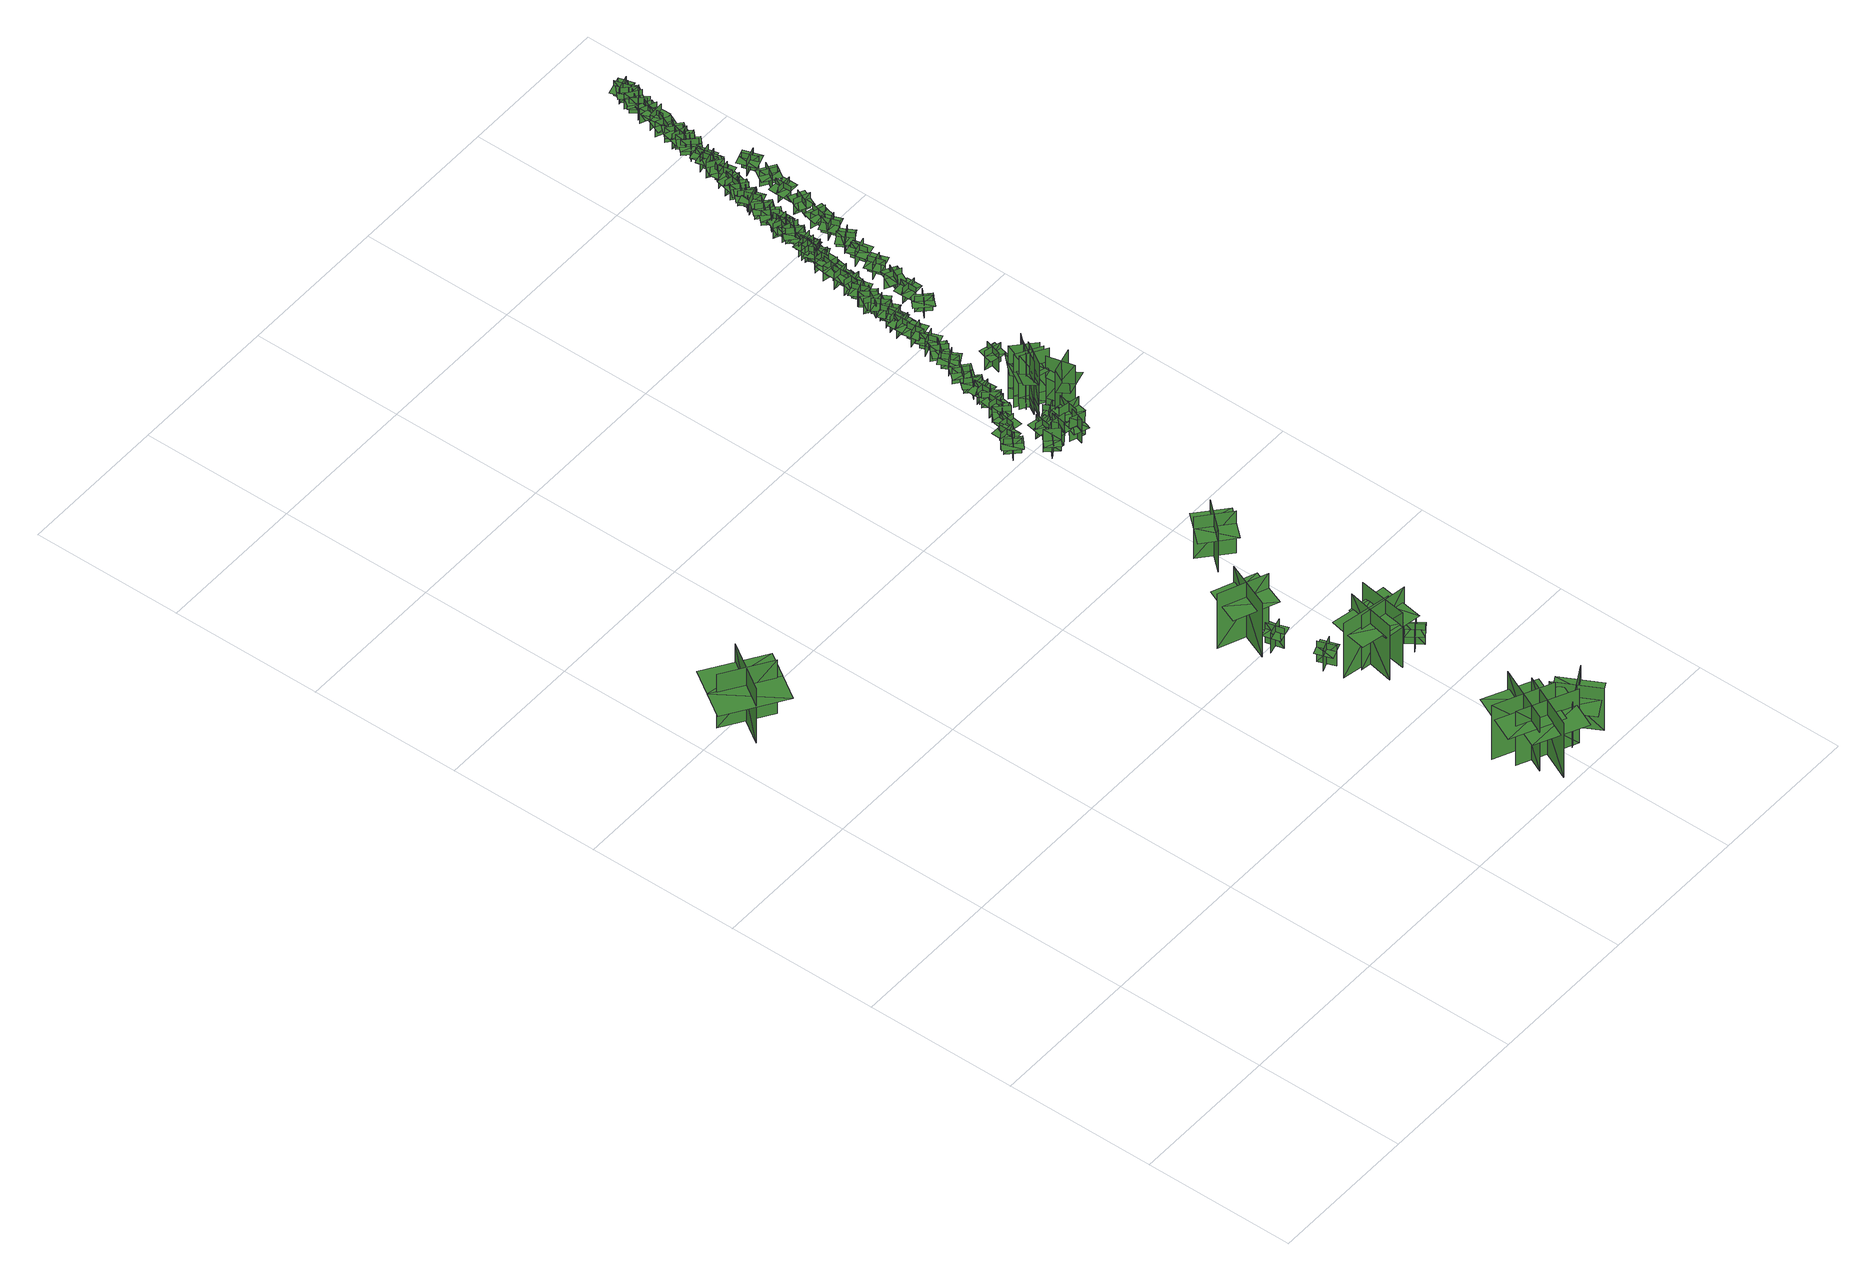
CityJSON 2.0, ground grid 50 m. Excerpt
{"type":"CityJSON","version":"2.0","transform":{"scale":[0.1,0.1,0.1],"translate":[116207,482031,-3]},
"CityObjects":{
"tree1":{"type":"SolitaryVegetationObject","geometry":[{"type":"MultiSurface","lod":"1","boundaries":[[[0,1,2]],[[0,2,3]],[[4,5,6]],[[4,6,7]],[[8,9,10]],[[8,10,11]],[[8,11,12]],[[8,12,13]]]}]},
"tree2":{"type":"SolitaryVegetationObject","geometry":[{"type":"MultiSurface","lod":"1","boundaries":[[[14,15,16]],[[14,16,17]],[[18,19,20]],[[18,20,21]],[[22,23,24]],[[22,24,25]],[[22,25,26]],[[22,26,27]]]}]},
"tree3":{"type":"SolitaryVegetationObject","geometry":[{"type":"MultiSurface","lod":"1","boundaries":[[[28,29,30]],[[28,30,31]],[[32,33,34]],[[32,34,35]],[[36,37,38]],[[36,38,39]],[[36,39,40]],[[36,40,41]]]}]},
"tree4":{"type":"SolitaryVegetationObject","geometry":[{"type":"MultiSurface","lod":"1","boundaries":[[[42,43,44]],[[42,44,45]],[[46,47,48]],[[46,48,49]],[[50,51,52]],[[50,52,53]],[[50,53,54]],[[50,54,55]]]}]},
"tree5":{"type":"SolitaryVegetationObject","geometry":[{"type":"MultiSurface","lod":"1","boundaries":[[[56,57,58]],[[56,58,59]],[[60,61,62]],[[60,62,63]],[[64,65,66]],[[64,66,67]],[[64,67,68]],[[64,68,69]]]}]},
"tree6":{"type":"SolitaryVegetationObject","geometry":[{"type":"MultiSurface","lod":"1","boundaries":[[[70,71,72]],[[70,72,73]],[[74,75,76]],[[74,76,77]],[[78,79,80]],[[78,80,81]],[[78,82,83]],[[78,83,79]]]}]},
"tree7":{"type":"SolitaryVegetationObject","geometry":[{"type":"MultiSurface","lod":"1","boundaries":[[[84,85,86]],[[84,86,87]],[[88,89,90]],[[88,90,91]],[[92,93,94]],[[92,94,95]],[[92,96,97]],[[92,97,93]]]}]},
"tree8":{"type":"SolitaryVegetationObject","geometry":[{"type":"MultiSurface","lod":"1","boundaries":[[[98,99,100]],[[98,100,101]],[[102,103,104]],[[102,104,105]],[[106,107,108]],[[106,108,109]],[[106,109,110]],[[106,110,111]]]}]},
"tree9":{"type":"SolitaryVegetationObject","geometry":[{"type":"MultiSurface","lod":"1","boundaries":[[[112,113,114]],[[112,114,115]],[[116,117,118]],[[116,118,119]],[[120,121,122]],[[120,122,123]],[[120,124,125]],[[120,125,121]]]}]},
"tree10":{"type":"SolitaryVegetationObject","geometry":[{"type":"MultiSurface","lod":"1","boundaries":[[[126,127,128]],[[126,128,129]],[[130,131,132]],[[130,132,133]],[[134,135,136]],[[134,136,137]],[[134,137,138]],[[134,138,139]]]}]},
"tree11":{"type":"SolitaryVegetationObject","geometry":[{"type":"MultiSurface","lod":"1","boundaries":[[[140,141,142]],[[140,142,143]],[[144,145,146]],[[144,146,147]],[[148,149,150]],[[148,150,151]],[[148,151,152]],[[148,152,153]]]}]},
"tree12":{"type":"SolitaryVegetationObject","geometry":[{"type":"MultiSurface","lod":"1","boundaries":[[[154,155,156]],[[154,156,157]],[[158,159,160]],[[158,160,161]],[[162,163,164]],[[162,164,165]],[[162,165,166]],[[162,166,167]]]}]},
"tree13":{"type":"SolitaryVegetationObject","geometry":[{"type":"MultiSurface","lod":"1","boundaries":[[[168,169,170]],[[168,170,171]],[[172,173,174]],[[172,174,175]],[[176,177,178]],[[176,178,179]],[[176,179,180]],[[176,180,181]]]}]},
"tree14":{"type":"SolitaryVegetationObject","geometry":[{"type":"MultiSurface","lod":"1","boundaries":[[[182,183,184]],[[182,184,185]],[[186,187,188]],[[186,188,189]],[[190,191,187]],[[190,187,186]],[[192,193,183]],[[192,183,182]],[[182,183,194]],[[182,194,195]],[[182,196,197]],[[182,197,183]]]}]},
"tree15":{"type":"SolitaryVegetationObject","geometry":[{"type":"MultiSurface","lod":"1","boundaries":[[[198,199,200]],[[198,200,201]],[[202,203,204]],[[202,204,205]],[[206,207,208]],[[206,208,209]],[[206,209,210]],[[206,210,211]]]}]},
"tree16":{"type":"SolitaryVegetationObject","geometry":[{"type":"MultiSurface","lod":"1","boundaries":[[[212,213,214]],[[212,214,215]],[[216,217,218]],[[216,218,219]],[[220,221,217]],[[220,217,216]],[[222,223,213]],[[222,213,212]],[[212,213,224]],[[212,224,225]],[[212,226,227]],[[212,227,213]]]}]},
"tree17":{"type":"SolitaryVegetationObject","geometry":[{"type":"MultiSurface","lod":"1","boundaries":[[[228,229,230]],[[228,230,231]],[[232,233,234]],[[232,234,235]],[[236,237,238]],[[236,238,239]],[[236,239,240]],[[236,240,241]]]}]},
"tree18":{"type":"SolitaryVegetationObject","geometry":[{"type":"MultiSurface","lod":"1","boundaries":[[[242,243,244]],[[242,244,245]],[[246,247,248]],[[246,248,249]],[[250,251,252]],[[250,252,253]],[[250,253,254]],[[250,254,255]]]}]},
"tree19":{"type":"SolitaryVegetationObject","geometry":[{"type":"MultiSurface","lod":"1","boundaries":[[[256,257,258]],[[256,258,259]],[[260,261,262]],[[260,262,263]],[[264,265,266]],[[264,266,267]],[[264,267,268]],[[264,268,269]]]}]},
"tree20":{"type":"SolitaryVegetationObject","geometry":[{"type":"MultiSurface","lod":"1","boundaries":[[[270,271,272]],[[270,272,273]],[[274,275,276]],[[274,276,277]],[[278,279,275]],[[278,275,274]],[[280,281,271]],[[280,271,270]],[[270,271,282]],[[270,282,283]],[[270,284,285]],[[270,285,271]]]}]},
"tree21":{"type":"SolitaryVegetationObject","geometry":[{"type":"MultiSurface","lod":"1","boundaries":[[[286,287,288]],[[286,288,289]],[[290,291,292]],[[290,292,293]],[[294,295,296]],[[294,296,297]],[[294,297,298]],[[294,298,299]]]}]},
"tree22":{"type":"SolitaryVegetationObject","geometry":[{"type":"MultiSurface","lod":"1","boundaries":[[[300,301,302]],[[300,302,303]],[[304,305,306]],[[304,306,307]],[[308,309,310]],[[308,310,311]],[[308,309,312]],[[308,312,313]]]}]},
"tree23":{"type":"SolitaryVegetationObject","geometry":[{"type":"MultiSurface","lod":"1","boundaries":[[[314,315,316]],[[314,316,317]],[[318,319,320]],[[318,320,321]],[[322,323,324]],[[322,324,325]],[[322,323,326]],[[322,326,327]]]}]},
"tree24":{"type":"SolitaryVegetationObject","geometry":[{"type":"MultiSurface","lod":"1","boundaries":[[[328,329,330]],[[328,330,331]],[[332,333,334]],[[332,334,335]],[[336,337,338]],[[336,338,339]],[[336,339,340]],[[336,340,341]]]}]},
"tree25":{"type":"SolitaryVegetationObject","geometry":[{"type":"MultiSurface","lod":"1","boundaries":[[[342,343,344]],[[342,344,345]],[[346,347,348]],[[346,348,349]],[[350,351,352]],[[350,352,353]],[[350,353,354]],[[350,354,355]]]}]},
"tree26":{"type":"SolitaryVegetationObject","geometry":[{"type":"MultiSurface","lod":"1","boundaries":[[[356,357,358]],[[356,358,359]],[[360,361,362]],[[360,362,363]],[[364,365,361]],[[364,361,360]],[[366,367,357]],[[366,357,356]],[[368,369,370]],[[368,370,371]],[[372,373,374]],[[372,374,375]]]}]},
"tree27":{"type":"SolitaryVegetationObject","geometry":[{"type":"MultiSurface","lod":"1","boundaries":[[[376,377,378]],[[376,378,379]],[[380,381,382]],[[380,382,383]],[[384,385,381]],[[384,381,380]],[[386,387,377]],[[386,377,376]],[[388,389,390]],[[388,390,391]],[[392,393,394]],[[392,394,395]]]}]},
"tree28":{"type":"SolitaryVegetationObject","geometry":[{"type":"MultiSurface","lod":"1","boundaries":[[[396,397,398]],[[396,398,399]],[[400,401,402]],[[400,402,403]],[[404,405,401]],[[404,401,400]],[[406,407,397]],[[406,397,396]],[[408,409,410]],[[408,410,411]],[[412,413,414]],[[412,414,415]]]}]},
"tree29":{"type":"SolitaryVegetationObject","geometry":[{"type":"MultiSurface","lod":"1","boundaries":[[[416,417,418]],[[416,418,419]],[[420,421,422]],[[420,422,423]],[[424,425,421]],[[424,421,420]],[[426,427,417]],[[426,417,416]],[[428,429,430]],[[428,430,431]],[[432,433,434]],[[432,434,435]]]}]},
"tree30":{"type":"SolitaryVegetationObject","geometry":[{"type":"MultiSurface","lod":"1","boundaries":[[[436,437,438]],[[436,438,439]],[[440,441,442]],[[440,442,443]],[[444,445,446]],[[444,446,447]],[[444,447,448]],[[444,448,449]]]}]},
"tree31":{"type":"SolitaryVegetationObject","geometry":[{"type":"MultiSurface","lod":"1","boundaries":[[[450,451,452]],[[450,452,453]],[[454,455,456]],[[454,456,457]],[[458,459,460]],[[458,460,461]],[[458,461,462]],[[458,462,463]]]}]},
"tree32":{"type":"SolitaryVegetationObject","geometry":[{"type":"MultiSurface","lod":"1","boundaries":[[[464,465,466]],[[464,466,467]],[[468,469,470]],[[468,470,471]],[[472,473,474]],[[472,474,475]],[[472,475,476]],[[472,476,477]]]}]},
"tree33":{"type":"SolitaryVegetationObject","geometry":[{"type":"MultiSurface","lod":"1","boundaries":[[[478,479,480]],[[478,480,481]],[[482,483,484]],[[482,484,485]],[[486,487,488]],[[486,488,489]],[[486,489,490]],[[486,490,491]]]}]},
"tree34":{"type":"SolitaryVegetationObject","geometry":[{"type":"MultiSurface","lod":"1","boundaries":[[[492,493,494]],[[492,494,495]],[[496,497,498]],[[496,498,499]],[[500,501,502]],[[500,502,503]],[[500,503,504]],[[500,504,505]]]}]},
"tree35":{"type":"SolitaryVegetationObject","geometry":[{"type":"MultiSurface","lod":"1","boundaries":[[[506,507,508]],[[506,508,509]],[[510,511,512]],[[510,512,513]],[[514,515,516]],[[514,516,517]],[[514,517,518]],[[514,518,519]]]}]},
"tree36":{"type":"SolitaryVegetationObject","geometry":[{"type":"MultiSurface","lod":"1","boundaries":[[[520,521,522]],[[520,522,523]],[[524,525,526]],[[524,526,527]],[[528,529,530]],[[528,530,531]],[[528,531,532]],[[528,532,533]]]}]},
"tree37":{"type":"SolitaryVegetationObject","geometry":[{"type":"MultiSurface","lod":"1","boundaries":[[[534,535,536]],[[534,536,537]],[[538,539,540]],[[538,540,541]],[[542,543,544]],[[542,544,545]],[[542,545,546]],[[542,546,547]]]}]},
"tree38":{"type":"SolitaryVegetationObject","geometry":[{"type":"MultiSurface","lod":"1","boundaries":[[[548,549,550]],[[548,550,551]],[[552,553,554]],[[552,554,555]],[[556,557,558]],[[556,558,559]],[[556,559,560]],[[556,560,561]]]}]},
"tree39":{"type":"SolitaryVegetationObject","geometry":[{"type":"MultiSurface","lod":"1","boundaries":[[[562,563,564]],[[562,564,565]],[[566,567,568]],[[566,568,569]],[[570,571,572]],[[570,572,573]],[[570,573,574]],[[570,574,575]]]}]},
"tree40":{"type":"SolitaryVegetationObject","geometry":[{"type":"MultiSurface","lod":"1","boundaries":[[[576,577,578]],[[576,578,579]],[[580,581,582]],[[580,582,583]],[[584,585,586]],[[584,586,587]],[[584,587,588]],[[584,588,589]]]}]},
"tree41":{"type":"SolitaryVegetationObject","geometry":[{"type":"MultiSurface","lod":"1","boundaries":[[[590,591,592]],[[590,592,593]],[[594,595,596]],[[594,596,597]],[[598,599,600]],[[598,600,601]],[[598,601,602]],[[598,602,603]]]}]},
"tree42":{"type":"SolitaryVegetationObject","geometry":[{"type":"MultiSurface","lod":"1","boundaries":[[[604,605,606]],[[604,606,607]],[[608,609,610]],[[608,610,611]],[[612,613,614]],[[612,614,615]],[[612,615,616]],[[612,616,617]]]}]},
"tree43":{"type":"SolitaryVegetationObject","geometry":[{"type":"MultiSurface","lod":"1","boundaries":[[[618,619,620]],[[618,620,621]],[[622,623,624]],[[622,624,625]],[[626,627,628]],[[626,628,629]],[[626,629,630]],[[626,630,631]]]}]},
"tree44":{"type":"SolitaryVegetationObject","geometry":[{"type":"MultiSurface","lod":"1","boundaries":[[[632,633,634]],[[632,634,635]],[[636,637,638]],[[636,638,639]],[[640,641,642]],[[640,642,643]],[[640,643,644]],[[640,644,645]]]}]},
"tree45":{"type":"SolitaryVegetationObject","geometry":[{"type":"MultiSurface","lod":"1","boundaries":[[[646,647,648]],[[646,648,649]],[[650,651,652]],[[650,652,653]],[[654,655,656]],[[654,656,657]],[[654,657,658]],[[654,658,659]]]}]},
"tree46":{"type":"SolitaryVegetationObject","geometry":[{"type":"MultiSurface","lod":"1","boundaries":[[[660,661,662]],[[660,662,663]],[[664,665,666]],[[664,666,667]],[[668,669,670]],[[668,670,671]],[[668,671,672]],[[668,672,673]]]}]},
"tree47":{"type":"SolitaryVegetationObject","geometry":[{"type":"MultiSurface","lod":"1","boundaries":[[[674,675,676]],[[674,676,677]],[[678,679,680]],[[678,680,681]],[[682,683,684]],[[682,684,685]],[[682,685,686]],[[682,686,687]]]}]},
"tree48":{"type":"SolitaryVegetationObject","geometry":[{"type":"MultiSurface","lod":"1","boundaries":[[[688,689,690]],[[688,690,691]],[[692,693,694]],[[692,694,695]],[[696,697,698]],[[696,698,699]],[[696,699,700]],[[696,700,701]]]}]},
"tree49":{"type":"SolitaryVegetationObject","geometry":[{"type":"MultiSurface","lod":"1","boundaries":[[[702,703,704]],[[702,704,705]],[[706,707,708]],[[706,708,709]],[[710,711,712]],[[710,712,713]],[[710,713,714]],[[710,714,715]]]}]},
"tree50":{"type":"SolitaryVegetationObject","geometry":[{"type":"MultiSurface","lod":"1","boundaries":[[[716,717,718]],[[716,718,719]],[[720,721,722]],[[720,722,723]],[[724,725,726]],[[724,726,727]],[[724,727,728]],[[724,728,729]]]}]},
"tree51":{"type":"SolitaryVegetationObject","geometry":[{"type":"MultiSurface","lod":"1","boundaries":[[[730,731,732]],[[730,732,733]],[[734,735,736]],[[734,736,737]],[[738,739,740]],[[738,740,741]],[[738,741,742]],[[738,742,743]]]}]},
"tree52":{"type":"SolitaryVegetationObject","geometry":[{"type":"MultiSurface","lod":"1","boundaries":[[[744,745,746]],[[744,746,747]],[[748,749,750]],[[748,750,751]],[[752,753,754]],[[752,754,755]],[[752,755,756]],[[752,756,757]]]}]},
"tree53":{"type":"SolitaryVegetationObject","geometry":[{"type":"MultiSurface","lod":"1","boundaries":[[[758,759,760]],[[758,760,761]],[[762,763,764]],[[762,764,765]],[[766,767,768]],[[766,768,769]],[[766,769,770]],[[766,770,771]]]}]},
"tree54":{"type":"SolitaryVegetationObject","geometry":[{"type":"MultiSurface","lod":"1","boundaries":[[[772,773,774]],[[772,774,775]],[[776,777,778]],[[776,778,779]],[[780,781,782]],[[780,782,783]],[[780,783,784]],[[780,784,785]]]}]},
"tree55":{"type":"SolitaryVegetationObject","geometry":[{"type":"MultiSurface","lod":"1","boundaries":[[[786,787,788]],[[786,788,789]],[[790,791,792]],[[790,792,793]],[[794,795,796]],[[794,796,797]],[[794,797,798]],[[794,798,799]]]}]},
"tree56":{"type":"SolitaryVegetationObject","geometry":[{"type":"MultiSurface","lod":"1","boundaries":[[[800,801,802]],[[800,802,803]],[[804,805,806]],[[804,806,807]],[[808,809,810]],[[808,810,811]],[[808,811,812]],[[808,812,813]]]}]},
"tree57":{"type":"SolitaryVegetationObject","geometry":[{"type":"MultiSurface","lod":"1","boundaries":[[[814,815,816]],[[814,816,817]],[[818,819,820]],[[818,820,821]],[[822,823,824]],[[822,824,825]],[[822,825,826]],[[822,826,827]]]}]},
"tree58":{"type":"SolitaryVegetationObject","geometry":[{"type":"MultiSurface","lod":"1","boundaries":[[[828,829,830]],[[828,830,831]],[[832,833,834]],[[832,834,835]],[[836,837,838]],[[836,838,839]],[[836,839,840]],[[836,840,841]]]}]},
"tree59":{"type":"SolitaryVegetationObject","geometry":[{"type":"MultiSurface","lod":"1","boundaries":[[[842,843,844]],[[842,844,845]],[[846,847,848]],[[846,848,849]],[[850,851,852]],[[850,852,853]],[[850,853,854]],[[850,854,855]]]}]},
"tree60":{"type":"SolitaryVegetationObject","geometry":[{"type":"MultiSurface","lod":"1","boundaries":[[[856,857,858]],[[856,858,859]],[[860,861,862]],[[860,862,863]],[[864,865,866]],[[864,866,867]],[[864,867,868]],[[864,868,869]]]}]},
"tree61":{"type":"SolitaryVegetationObject","geometry":[{"type":"MultiSurface","lod":"1","boundaries":[[[870,871,872]],[[870,872,873]],[[874,875,876]],[[874,876,877]],[[878,879,880]],[[878,880,881]],[[878,881,882]],[[878,882,883]]]}]},
"tree62":{"type":"SolitaryVegetationObject","geometry":[{"type":"MultiSurface","lod":"1","boundaries":[[[884,885,886]],[[884,886,887]],[[888,889,890]],[[888,890,891]],[[892,893,894]],[[892,894,895]],[[892,895,896]],[[892,896,897]]]}]},
"tree63":{"type":"SolitaryVegetationObject","geometry":[{"type":"MultiSurface","lod":"1","boundaries":[[[898,899,900]],[[898,900,901]],[[902,903,904]],[[902,904,905]],[[906,907,908]],[[906,908,909]],[[906,909,910]],[[906,910,911]]]}]},
"tree64":{"type":"SolitaryVegetationObject","geometry":[{"type":"MultiSurface","lod":"1","boundaries":[[[912,913,914]],[[912,914,915]],[[916,917,918]],[[916,918,919]],[[920,921,922]],[[920,922,923]],[[920,923,924]],[[920,924,925]]]}]},
"tree65":{"type":"SolitaryVegetationObject","geometry":[{"type":"MultiSurface","lod":"1","boundaries":[[[926,927,928]],[[926,928,929]],[[930,931,932]],[[930,932,933]],[[934,935,936]],[[934,936,937]],[[934,937,938]],[[934,938,939]]]}]},
"tree66":{"type":"SolitaryVegetationObject","geometry":[{"type":"MultiSurface","lod":"1","boundaries":[[[940,941,942]],[[940,942,943]],[[944,945,946]],[[944,946,947]],[[948,949,950]],[[948,950,951]],[[948,951,952]],[[948,952,953]]]}]},
"tree67":{"type":"SolitaryVegetationObject","geometry":[{"type":"MultiSurface","lod":"1","boundaries":[[[954,955,956]],[[954,956,957]],[[958,959,960]],[[958,960,961]],[[962,963,964]],[[962,964,965]],[[962,965,966]],[[962,966,967]]]}]},
"tree68":{"type":"SolitaryVegetationObject","geometry":[{"type":"MultiSurface","lod":"1","boundaries":[[[968,969,970]],[[968,970,971]],[[972,973,974]],[[972,974,975]],[[976,977,978]],[[976,978,979]],[[976,979,980]],[[976,980,981]]]}]},
"tree69":{"type":"SolitaryVegetationObject","geometry":[{"type":"MultiSurface","lod":"1","boundaries":[[[982,983,984]],[[982,984,985]],[[986,987,988]],[[986,988,989]],[[990,991,992]],[[990,992,993]],[[990,993,994]],[[990,994,995]]]}]},
"tree70":{"type":"SolitaryVegetationObject","geometry":[{"type":"MultiSurface","lod":"1","boundaries":[[[996,997,998]],[[996,998,999]],[[1000,1001,1002]],[[1000,1002,1003]],[[1004,1005,1006]],[[1004,1006,1007]],[[1004,1007,1008]],[[1004,1008,1009]]]}]},
"tree71":{"type":"SolitaryVegetationObject","geometry":[{"type":"MultiSurface","lod":"1","boundaries":[[[1010,1011,1012]],[[1010,1012,1013]],[[1014,1015,1016]],[[1014,1016,1017]],[[1018,1019,1020]],[[1018,1020,1021]],[[1018,1021,1022]],[[1018,1022,1023]]]}]},
"tree72":{"type":"SolitaryVegetationObject","geometry":[{"type":"MultiSurface","lod":"1","boundaries":[[[1024,1025,1026]],[[1024,1026,1027]],[[1028,1029,1030]],[[1028,1030,1031]],[[1032,1033,1034]],[[1032,1034,1035]],[[1032,1035,1036]],[[1032,1036,1037]]]}]},
"tree73":{"type":"SolitaryVegetationObject","geometry":[{"type":"MultiSurface","lod":"1","boundaries":[[[1038,1039,1040]],[[1038,1040,1041]],[[1042,1043,1044]],[[1042,1044,1045]],[[1046,1047,1048]],[[1046,1048,1049]],[[1046,1049,1050]],[[1046,1050,1051]]]}]},
"tree74":{"type":"SolitaryVegetationObject","geometry":[{"type":"MultiSurface","lod":"1","boundaries":[[[1052,1053,1054]],[[1052,1054,1055]],[[1056,1057,1058]],[[1056,1058,1059]],[[1060,1061,1062]],[[1060,1062,1063]],[[1060,1063,1064]],[[1060,1064,1065]]]}]},
"tree75":{"type":"SolitaryVegetationObject","geometry":[{"type":"MultiSurface","lod":"1","boundaries":[[[1066,1067,1068]],[[1066,1068,1069]],[[1070,1071,1072]],[[1070,1072,1073]],[[1074,1075,1076]],[[1074,1076,1077]],[[1074,1077,1078]],[[1074,1078,1079]]]}]},
"tree76":{"type":"SolitaryVegetationObject","geometry":[{"type":"MultiSurface","lod":"1","boundaries":[[[1080,1081,1082]],[[1080,1082,1083]],[[1084,1085,1086]],[[1084,1086,1087]],[[1088,1089,1090]],[[1088,1090,1091]],[[1088,1091,1092]],[[1088,1092,1093]]]}]},
"tree77":{"type":"SolitaryVegetationObject","geometry":[{"type":"MultiSurface","lod":"1","boundaries":[[[1094,1095,1096]],[[1094,1096,1097]],[[1098,1099,1100]],[[1098,1100,1101]],[[1102,1103,1104]],[[1102,1104,1105]],[[1102,1105,1106]],[[1102,1106,1107]]]}]},
"tree78":{"type":"SolitaryVegetationObject","geometry":[{"type":"MultiSurface","lod":"1","boundaries":[[[1108,1109,1110]],[[1108,1110,1111]],[[1112,1113,1114]],[[1112,1114,1115]],[[1116,1117,1118]],[[1116,1118,1119]],[[1116,1119,1120]],[[1116,1120,1121]]]}]},
"tree79":{"type":"SolitaryVegetationObject","geometry":[{"type":"MultiSurface","lod":"1","boundaries":[[[1122,1123,1124]],[[1122,1124,1125]],[[1126,1127,1128]],[[1126,1128,1129]],[[1130,1131,1132]],[[1130,1132,1133]],[[1130,1133,1134]],[[1130,1134,1135]]]}]},
"tree80":{"type":"SolitaryVegetationObject","geometry":[{"type":"MultiSurface","lod":"1","boundaries":[[[1136,1137,1138]],[[1136,1138,1139]],[[1140,1141,1142]],[[1140,1142,1143]],[[1144,1145,1146]],[[1144,1146,1147]],[[1144,1147,1148]],[[1144,1148,1149]]]}]},
"tree81":{"type":"SolitaryVegetationObject","geometry":[{"type":"MultiSurface","lod":"1","boundaries":[[[1150,1151,1152]],[[1150,1152,1153]],[[1154,1155,1156]],[[1154,1156,1157]],[[1158,1159,1160]],[[1158,1160,1161]],[[1158,1161,1162]],[[1158,1162,1163]]]}]},
"tree82":{"type":"SolitaryVegetationObject","geometry":[{"type":"MultiSurface","lod":"1","boundaries":[[[1164,1165,1166]],[[1164,1166,1167]],[[1168,1169,1170]],[[1168,1170,1171]],[[1172,1173,1174]],[[1172,1174,1175]],[[1172,1175,1176]],[[1172,1176,1177]]]}]},
"tree83":{"type":"SolitaryVegetationObject","geometry":[{"type":"MultiSurface","lod":"1","boundaries":[[[1178,1179,1180]],[[1178,1180,1181]],[[1182,1183,1184]],[[1182,1184,1185]],[[1186,1187,1188]],[[1186,1188,1189]],[[1186,1189,1190]],[[1186,1190,1191]]]}]},
"tree84":{"type":"SolitaryVegetationObject","geometry":[{"type":"MultiSurface","lod":"1","boundaries":[[[1192,1193,1194]],[[1192,1194,1195]],[[1196,1197,1198]],[[1196,1198,1199]],[[1200,1201,1202]],[[1200,1202,1203]],[[1200,1203,1204]],[[1200,1204,1205]]]}]},
"tree85":{"type":"SolitaryVegetationObject","geometry":[{"type":"MultiSurface","lod":"1","boundaries":[[[1206,1207,1208]],[[1206,1208,1209]],[[1210,1211,1212]],[[1210,1212,1213]],[[1214,1215,1216]],[[1214,1216,1217]],[[1214,1217,1218]],[[1214,1218,1219]]]}]},
"tree86":{"type":"SolitaryVegetationObject","geometry":[{"type":"MultiSurface","lod":"1","boundaries":[[[1220,1221,1222]],[[1220,1222,1223]],[[1224,1225,1226]],[[1224,1226,1227]],[[1228,1229,1230]],[[1228,1230,1231]],[[1228,1231,1232]],[[1228,1232,1233]]]}]},
"tree87":{"type":"SolitaryVegetationObject","geometry":[{"type":"MultiSurface","lod":"1","boundaries":[[[1234,1235,1236]],[[1234,1236,1237]],[[1238,1239,1240]],[[1238,1240,1241]],[[1242,1243,1244]],[[1242,1244,1245]],[[1242,1245,1246]],[[1242,1246,1247]]]}]}
},
"vertices":[
[99,1888,29],[99,1888,246],[201,2044,246],[201,2044,29],[75,2012,29],[75,2012,246],[226,1913,246],[226,1913,29],[52,2027,175],[1,1949,175],[189,1826,175],[240,1904,175],[291,1983,175],[103,2106,175],
[1399,99,8],[1484,281,8],[1484,281,226],[1399,99,226],[1533,149,8],[1352,234,8],[1352,234,226],[1533,149,226],[1526,153,165],[1563,232,165],[1396,310,165],[1359,231,165],[1322,151,165],[1489,73,165],
[1423,32,6],[1508,214,6],[1508,214,224],[1423,32,224],[1557,82,6],[1376,167,6],[1376,167,224],[1557,82,224],[1550,86,163],[1587,165,163],[1420,243,163],[1383,164,163],[1346,84,163],[1513,6,163],
[1366,830,31],[1311,809,31],[1311,809,114],[1366,830,114],[1330,846,31],[1351,791,31],[1351,791,114],[1330,846,114],[1330,846,91],[1303,836,91],[1323,781,91],[1351,791,91],[1378,801,91],[1358,857,91],
[1312,949,32],[1297,1006,32],[1297,1006,114],[1312,949,114],[1332,983,32],[1275,968,32],[1275,968,114],[1332,983,114],[1332,983,91],[1325,1011,91],[1268,996,91],[1275,968,91],[1283,939,91],[1340,954,91],
[1200,1101,27],[1353,1037,27],[1353,1037,246],[1200,1101,246],[1251,981,27],[1314,1133,27],[1314,1133,246],[1251,981,246],[1213,1096,189],[1353,1037,189],[1378,1098,189],[1238,1156,189],[1188,1035,189],[1328,977,189],
[1331,751,25],[1494,719,25],[1494,719,244],[1331,751,244],[1405,643,25],[1437,805,25],[1437,805,244],[1405,643,244],[1345,748,188],[1494,719,188],[1506,783,188],[1358,812,188],[1333,684,188],[1481,655,188],
[1530,86,7],[1667,163,7],[1667,163,178],[1530,86,178],[1638,56,7],[1562,194,7],[1562,194,178],[1638,56,178],[1635,62,130],[1695,95,130],[1625,222,130],[1565,188,130],[1505,155,130],[1575,28,130],
[1492,809,24],[1468,646,24],[1468,646,243],[1492,809,243],[1388,731,24],[1551,706,24],[1551,706,243],[1388,731,243],[1490,795,187],[1468,646,187],[1532,636,187],[1555,786,187],[1425,805,187],[1403,655,187],
[1575,651,28],[1541,699,28],[1541,699,110],[1575,651,110],[1582,689,28],[1534,655,28],[1534,655,110],[1582,689,110],[1582,689,87],[1565,713,87],[1517,679,87],[1534,655,87],[1551,631,87],[1599,665,87],
[1514,1376,30],[1434,1284,30],[1434,1284,199],[1514,1376,199],[1433,1371,30],[1525,1291,30],[1525,1291,199],[1433,1371,199],[1433,1371,151],[1393,1325,151],[1485,1245,151],[1525,1291,151],[1565,1337,151],[1473,1417,151],
[1421,2010,30],[1421,2010,92],[1459,2047,92],[1459,2047,30],[1422,2046,30],[1422,2046,92],[1458,2009,92],[1458,2009,30],[1417,2052,72],[1397,2033,72],[1442,1987,72],[1461,2005,72],[1480,2024,72],[1436,2070,72],
[1433,2065,30],[1433,2065,92],[1487,2064,92],[1487,2064,30],[1459,2090,30],[1459,2090,92],[1459,2038,92],[1459,2038,30],[1460,2097,72],[1433,2098,72],[1432,2033,72],[1459,2033,72],[1486,2033,72],[1486,2097,72],
[1533,1927,76],[1497,1963,76],[1478,1945,76],[1514,1908,76],[1498,1926,76],[1534,1962,76],[1532,1964,123],[1496,1929,123],[1496,1929,29],[1532,1964,29],[1535,1928,29],[1499,1965,29],[1497,1963,123],[1533,1927,123],[1551,1945,76],[1516,1981,76],
[1519,2088,30],[1519,2088,92],[1467,2096,92],[1467,2096,30],[1490,2067,30],[1490,2067,92],[1498,2118,92],[1498,2118,30],[1489,2059,72],[1515,2055,72],[1525,2118,72],[1499,2122,72],[1472,2126,72],[1462,2063,72],
[1588,1957,74],[1538,1965,74],[1534,1939,75],[1584,1931,75],[1560,1936,74],[1569,1986,74],[1566,1986,121],[1557,1936,121],[1557,1936,28],[1566,1986,28],[1589,1959,28],[1539,1967,28],[1538,1965,121],[1588,1957,121],[1593,1982,75],[1543,1991,75],
[1546,1982,31],[1546,1982,93],[1555,2034,93],[1555,2034,31],[1526,2012,31],[1526,2012,93],[1577,2003,93],[1577,2003,31],[1518,2013,72],[1513,1987,72],[1576,1975,72],[1581,2002,72],[1586,2028,72],[1523,2039,72],
[1539,2112,29],[1539,2112,91],[1502,2151,91],[1502,2151,29],[1503,2114,29],[1503,2114,91],[1540,2150,91],[1540,2150,29],[1497,2108,71],[1516,2089,71],[1562,2134,71],[1543,2153,71],[1525,2172,71],[1479,2128,71],
[1510,2167,29],[1510,2167,91],[1563,2159,91],[1563,2159,29],[1539,2188,29],[1539,2188,91],[1532,2137,91],[1532,2137,29],[1540,2196,71],[1514,2199,71],[1505,2136,71],[1531,2132,71],[1558,2128,71],[1567,2192,71],
[1616,1952,71],[1599,1905,71],[1624,1896,71],[1641,1944,71],[1632,1921,71],[1584,1938,71],[1583,1935,118],[1631,1918,118],[1631,1918,24],[1583,1935,24],[1615,1953,24],[1598,1905,24],[1599,1905,118],[1616,1952,118],[1592,1961,71],[1575,1913,71],
[1527,2173,29],[1527,2173,91],[1566,2209,91],[1566,2209,29],[1529,2209,29],[1529,2209,91],[1565,2171,91],[1565,2171,29],[1524,2215,70],[1504,2196,70],[1548,2150,70],[1568,2168,70],[1587,2186,70],[1543,2233,70],
[1628,2035,29],[1586,2014,29],[1586,2014,92],[1628,2035,92],[1598,2045,29],[1619,2003,29],[1619,2003,92],[1598,2045,92],[1628,2036,71],[1586,2015,71],[1596,1994,71],[1638,2015,71],[1577,2032,71],[1619,2053,71],
[1593,1981,26],[1663,1967,26],[1663,1967,120],[1593,1981,120],[1620,1941,26],[1634,2010,26],[1634,2010,120],[1620,1941,120],[1593,1979,88],[1662,1965,88],[1669,2000,88],[1600,2013,88],[1657,1937,88],[1588,1951,88],
[1556,2203,28],[1556,2203,90],[1555,2256,90],[1555,2256,28],[1531,2228,28],[1531,2228,90],[1582,2229,90],[1582,2229,28],[1523,2228,70],[1523,2201,70],[1588,2203,70],[1587,2230,70],[1586,2256,70],[1522,2255,70],
[1542,2248,28],[1542,2248,90],[1579,2288,90],[1579,2288,28],[1542,2284,28],[1542,2284,90],[1580,2249,90],[1580,2249,28],[1536,2290,70],[1518,2270,70],[1565,2227,70],[1583,2246,70],[1601,2266,70],[1554,2309,70],
[1599,2060,75],[1646,2137,75],[1647,2136,246],[1600,2059,246],[1666,2076,76],[1588,2123,76],[1588,2122,246],[1665,2075,246],[1665,2075,30],[1588,2122,30],[1600,2059,30],[1647,2136,30],[1600,2059,158],[1647,2137,158],[1608,2161,175],[1560,2084,175],[1641,2126,185],[1605,2068,185],[1635,2050,195],[1670,2108,195],
[1596,2076,76],[1642,2154,76],[1643,2154,246],[1598,2075,246],[1663,2093,76],[1585,2139,76],[1584,2138,246],[1662,2092,246],[1662,2092,31],[1584,2138,31],[1598,2075,31],[1643,2154,31],[1597,2076,159],[1643,2154,159],[1603,2177,175],[1557,2099,175],[1637,2143,186],[1603,2084,186],[1632,2067,195],[1666,2126,195],
[1697,2030,70],[1609,2008,70],[1609,2009,241],[1697,2031,241],[1639,2065,71],[1661,1977,71],[1661,1978,241],[1639,2066,241],[1639,2066,25],[1661,1978,25],[1697,2031,25],[1609,2009,25],[1697,2031,153],[1609,2009,153],[1620,1964,170],[1708,1986,170],[1621,2012,180],[1687,2029,180],[1678,2062,190],[1612,2045,190],
[1600,2108,75],[1661,2175,75],[1662,2174,245],[1601,2107,245],[1668,2110,75],[1601,2172,75],[1601,2171,245],[1668,2110,245],[1668,2110,30],[1601,2171,30],[1601,2107,30],[1662,2174,30],[1600,2107,158],[1662,2174,158],[1628,2205,174],[1566,2138,174],[1653,2165,185],[1608,2114,185],[1633,2091,194],[1679,2142,194],
[1588,2337,29],[1588,2337,91],[1555,2295,91],[1555,2295,29],[1591,2301,29],[1591,2301,91],[1551,2333,91],[1551,2333,29],[1597,2296,71],[1614,2317,71],[1564,2357,71],[1547,2336,71],[1531,2315,71],[1581,2275,71],
[1569,2360,29],[1569,2360,91],[1615,2386,91],[1615,2386,29],[1579,2395,29],[1579,2395,91],[1604,2350,91],[1604,2350,29],[1575,2402,71],[1552,2389,71],[1583,2333,71],[1607,2346,71],[1630,2359,71],[1599,2415,71],
[1624,2403,28],[1624,2403,90],[1582,2437,90],[1582,2437,28],[1588,2401,28],[1588,2401,90],[1620,2440,90],[1620,2440,28],[1582,2395,70],[1603,2377,70],[1644,2427,70],[1623,2444,70],[1603,2461,70],[1562,2412,70],
[1639,2478,28],[1639,2478,90],[1589,2460,90],[1589,2460,28],[1623,2445,28],[1623,2445,90],[1606,2494,90],[1606,2494,28],[1626,2438,70],[1651,2447,70],[1629,2507,70],[1604,2498,70],[1579,2489,70],[1600,2429,70],
[1685,2314,27],[1671,2260,27],[1671,2260,104],[1685,2314,104],[1653,2296,27],[1706,2282,27],[1706,2282,104],[1653,2296,104],[1653,2296,82],[1646,2269,82],[1699,2255,82],[1706,2282,82],[1713,2308,82],[1660,2322,82],
[1613,2544,30],[1613,2544,92],[1623,2492,92],[1623,2492,30],[1643,2524,30],[1643,2524,92],[1592,2513,92],[1592,2513,30],[1650,2525,72],[1645,2551,72],[1582,2539,72],[1587,2513,72],[1593,2486,72],[1656,2499,72],
[1620,2542,29],[1620,2542,91],[1619,2595,91],[1619,2595,29],[1594,2567,29],[1594,2567,91],[1646,2568,91],[1646,2568,29],[1586,2567,71],[1587,2540,71],[1651,2541,71],[1650,2568,71],[1650,2595,71],[1586,2594,71],
[1601,2595,30],[1601,2595,92],[1654,2601,92],[1654,2601,30],[1624,2623,30],[1624,2623,92],[1629,2572,92],[1629,2572,30],[1623,2631,71],[1596,2628,71],[1603,2564,71],[1630,2567,71],[1657,2570,71],[1649,2634,71],
[1621,2648,31],[1621,2648,93],[1641,2599,93],[1641,2599,31],[1654,2633,31],[1654,2633,93],[1606,2614,93],[1606,2614,31],[1661,2636,73],[1651,2661,73],[1592,2638,73],[1601,2613,73],[1611,2588,73],[1671,2612,73],
[1626,2683,31],[1626,2683,93],[1655,2638,93],[1655,2638,31],[1661,2674,31],[1661,2674,93],[1618,2646,93],[1618,2646,31],[1668,2679,73],[1653,2701,73],[1600,2666,73],[1614,2644,73],[1629,2621,73],[1683,2656,73],
[1613,2700,29],[1613,2700,91],[1659,2672,91],[1659,2672,29],[1648,2708,29],[1648,2708,91],[1622,2663,91],[1622,2663,29],[1652,2715,71],[1629,2728,71],[1596,2673,71],[1619,2659,71],[1642,2646,71],[1675,2701,71],
[1659,2686,29],[1659,2686,91],[1626,2728,91],[1626,2728,29],[1623,2691,29],[1623,2691,91],[1663,2723,91],[1663,2723,29],[1617,2686,70],[1633,2665,70],[1684,2705,70],[1667,2726,70],[1650,2747,70],[1600,2707,70],
[1640,2765,29],[1640,2765,91],[1659,2715,91],[1659,2715,29],[1672,2750,29],[1672,2750,91],[1624,2731,91],[1624,2731,29],[1680,2753,71],[1670,2778,71],[1610,2755,71],[1620,2730,71],[1630,2705,71],[1689,2728,71],
[1635,2788,29],[1635,2788,91],[1687,2778,91],[1687,2778,29],[1665,2807,29],[1665,2807,91],[1655,2757,91],[1655,2757,29],[1667,2815,71],[1641,2820,71],[1628,2757,71],[1654,2752,71],[1681,2747,71],[1693,2810,71],
[1707,2557,28],[1707,2557,90],[1746,2595,90],[1746,2595,28],[1709,2593,28],[1709,2593,90],[1745,2556,90],[1745,2556,28],[1703,2599,70],[1684,2580,70],[1729,2534,70],[1748,2553,70],[1767,2572,70],[1722,2618,70],
[1636,2825,30],[1636,2825,92],[1689,2823,92],[1689,2823,30],[1662,2849,30],[1662,2849,92],[1661,2797,92],[1661,2797,30],[1662,2857,72],[1636,2858,72],[1634,2794,72],[1661,2793,72],[1687,2792,72],[1689,2856,72],
[1738,2613,29],[1738,2613,91],[1737,2666,91],[1737,2666,29],[1713,2639,29],[1713,2639,91],[1764,2639,91],[1764,2639,29],[1705,2638,71],[1705,2612,71],[1769,2613,71],[1769,2639,71],[1768,2666,71],[1704,2665,71],
[1675,2891,28],[1675,2891,90],[1666,2838,90],[1666,2838,28],[1695,2861,28],[1695,2861,90],[1644,2870,90],[1644,2870,28],[1703,2860,70],[1708,2886,70],[1644,2897,70],[1640,2871,70],[1635,2844,70],[1699,2834,70],
[1707,2907,29],[1707,2907,91],[1653,2907,91],[1653,2907,29],[1681,2882,29],[1681,2882,91],[1681,2933,91],[1681,2933,29],[1681,2874,71],[1707,2874,71],[1708,2938,71],[1681,2938,71],[1654,2938,71],[1654,2874,71],
[1772,2690,30],[1772,2690,92],[1724,2714,92],[1724,2714,30],[1737,2679,30],[1737,2679,92],[1761,2725,92],[1761,2725,30],[1734,2672,72],[1758,2660,72],[1787,2717,72],[1763,2729,72],[1739,2741,72],[1710,2684,72],
[1662,2916,30],[1662,2916,92],[1712,2937,92],[1712,2937,30],[1677,2949,30],[1677,2949,92],[1697,2902,92],[1697,2902,30],[1673,2957,72],[1649,2946,72],[1674,2887,72],[1699,2897,72],[1723,2908,72],[1698,2967,72],
[1667,2953,31],[1667,2953,93],[1719,2941,93],[1719,2941,31],[1698,2972,31],[1698,2972,93],[1686,2922,93],[1686,2922,31],[1700,2979,72],[1674,2986,72],[1659,2923,72],[1685,2917,72],[1711,2911,72],[1726,2973,72],
[1694,2993,31],[1694,2993,93],[1693,2939,93],[1693,2939,31],[1718,2966,31],[1718,2966,93],[1667,2967,93],[1667,2967,31],[1726,2966,73],[1727,2993,73],[1662,2994,73],[1662,2967,73],[1661,2940,73],[1726,2939,73],
[1751,2796,30],[1751,2796,92],[1766,2745,92],[1766,2745,30],[1782,2778,30],[1782,2778,92],[1733,2764,92],[1733,2764,30],[1790,2780,72],[1783,2806,72],[1721,2788,72],[1728,2763,72],[1736,2737,72],[1798,2755,72],
[1726,2987,30],[1726,2987,92],[1673,2982,92],[1673,2982,30],[1703,2960,30],[1703,2960,92],[1698,3011,92],[1698,3011,30],[1704,2952,72],[1730,2954,72],[1724,3018,72],[1697,3016,72],[1671,3013,72],[1677,2949,72],
[1691,3006,31],[1690,3006,93],[1727,3045,93],[1727,3045,31],[1690,3042,31],[1690,3042,93],[1728,3007,93],[1728,3007,31],[1684,3048,73],[1666,3028,73],[1713,2984,73],[1731,3004,73],[1749,3023,73],[1703,3067,73],
[1796,2848,29],[1796,2848,91],[1744,2835,91],[1744,2835,29],[1777,2817,29],[1777,2817,91],[1765,2867,91],[1765,2867,29],[1779,2810,71],[1805,2816,71],[1790,2878,71],[1764,2872,71],[1738,2866,71],[1752,2803,71],
[1739,3038,31],[1739,3038,93],[1689,3054,93],[1689,3054,31],[1707,3022,31],[1707,3022,93],[1723,3071,93],[1723,3071,31],[1705,3014,73],[1730,3006,73],[1750,3067,73],[1724,3075,73],[1699,3083,73],[1679,3022,73],
[1685,3084,30],[1685,3084,92],[1734,3063,92],[1734,3063,30],[1719,3097,30],[1719,3097,92],[1699,3050,92],[1699,3050,30],[1722,3104,72],[1697,3115,72],[1672,3056,72],[1697,3045,72],[1722,3035,72],[1747,3094,72],
[1719,3111,29],[1719,3111,91],[1721,3058,91],[1721,3058,29],[1745,3086,29],[1745,3086,91],[1693,3085,91],[1693,3085,29],[1753,3086,71],[1752,3113,71],[1688,3111,71],[1689,3085,71],[1689,3058,71],[1754,3059,71],
[1802,2881,27],[1802,2881,89],[1775,2927,89],[1775,2927,27],[1767,2891,27],[1767,2891,89],[1812,2917,89],[1812,2917,27],[1760,2887,69],[1773,2864,69],[1829,2896,69],[1816,2919,69],[1803,2942,69],[1747,2911,69],
[1743,3143,28],[1743,3143,90],[1705,3105,90],[1705,3105,28],[1742,3107,28],[1742,3107,90],[1706,3143,90],[1706,3143,28],[1748,3101,70],[1767,3121,70],[1721,3165,70],[1702,3146,70],[1683,3127,70],[1729,3082,70],
[1716,3136,29],[1716,3136,91],[1750,3177,91],[1750,3177,29],[1713,3172,29],[1713,3172,91],[1753,3139,91],[1753,3139,29],[1707,3177,71],[1690,3157,71],[1739,3116,71],[1757,3136,71],[1774,3157,71],[1725,3198,71],
[1810,2943,29],[1810,2943,91],[1791,2994,91],[1791,2994,29],[1777,2959,29],[1777,2959,91],[1826,2977,91],[1826,2977,29],[1770,2957,71],[1779,2932,71],[1839,2953,71],[1830,2979,71],[1821,3004,71],[1761,2982,71],
[1718,3195,29],[1718,3195,91],[1768,3211,91],[1768,3211,29],[1734,3227,29],[1734,3227,91],[1751,3178,91],[1751,3178,29],[1732,3234,71],[1707,3226,71],[1727,3165,71],[1752,3173,71],[1778,3182,71],[1757,3243,71],
[1725,3206,29],[1725,3206,91],[1762,3245,91],[1762,3245,29],[1725,3242,29],[1725,3242,91],[1762,3207,91],[1762,3207,29],[1719,3248,70],[1700,3228,70],[1747,3184,70],[1765,3204,70],[1784,3223,70],[1737,3267,70],
[1816,3045,28],[1816,3045,90],[1803,2994,90],[1803,2994,28],[1834,3014,28],[1834,3014,90],[1784,3027,90],[1784,3027,28],[1841,3012,70],[1848,3038,70],[1786,3054,70],[1779,3028,70],[1773,3002,70],[1835,2986,70],
[1772,3240,28],[1772,3240,90],[1731,3274,90],[1731,3274,28],[1736,3237,28],[1736,3237,90],[1769,3277,90],[1769,3277,28],[1731,3231,70],[1752,3214,70],[1792,3264,70],[1772,3281,70],[1751,3298,70],[1710,3248,70],
[1754,3264,28],[1754,3264,90],[1766,3316,90],[1766,3316,28],[1735,3295,28],[1735,3295,90],[1785,3284,90],[1785,3284,28],[1728,3297,70],[1722,3271,70],[1784,3257,70],[1790,3283,70],[1796,3309,70],[1734,3323,70],
[1799,3100,27],[1799,3100,89],[1848,3079,89],[1848,3079,27],[1833,3113,27],[1833,3113,89],[1812,3066,89],[1812,3066,27],[1836,3120,68],[1812,3131,68],[1786,3072,68],[1810,3061,68],[1835,3050,68],[1861,3109,68],
[1768,3358,28],[1768,3358,90],[1779,3306,90],[1779,3306,28],[1798,3338,28],[1798,3338,90],[1747,3328,90],[1747,3328,28],[1805,3340,70],[1800,3366,70],[1737,3353,70],[1743,3327,70],[1748,3300,70],[1811,3314,70],
[1832,3136,28],[1832,3136,90],[1831,3190,90],[1831,3190,28],[1807,3162,28],[1807,3162,90],[1858,3162,90],[1858,3162,28],[1799,3162,70],[1799,3135,70],[1863,3136,70],[1863,3162,70],[1863,3189,70],[1799,3189,70],
[1756,3381,29],[1756,3381,91],[1801,3352,91],[1801,3352,29],[1792,3388,29],[1792,3388,91],[1764,3345,91],[1764,3345,29],[1796,3395,71],[1774,3409,71],[1739,3356,71],[1761,3341,71],[1784,3327,71],[1819,3380,71],
[1762,3385,29],[1762,3385,91],[1813,3398,91],[1813,3398,29],[1781,3416,29],[1781,3416,91],[1793,3366,91],[1793,3366,29],[1779,3424,71],[1753,3417,71],[1769,3355,71],[1795,3361,71],[1821,3368,71],[1804,3430,71],
[1816,3421,29],[1816,3421,91],[1764,3409,91],[1764,3409,29],[1796,3391,29],[1796,3391,91],[1784,3441,91],[1784,3441,29],[1798,3383,71],[1824,3389,71],[1809,3452,71],[1783,3446,71],[1757,3440,71],[1772,3377,71],
[1861,3249,30],[1861,3249,92],[1832,3204,92],[1832,3204,30],[1868,3213,30],[1868,3213,92],[1824,3241,92],[1824,3241,30],[1874,3209,72],[1889,3232,72],[1835,3266,72],[1820,3244,72],[1806,3221,72],[1860,3187,72],
[1819,3492,29],[1819,3492,92],[1781,3454,92],[1781,3454,29],[1818,3456,29],[1818,3456,92],[1781,3492,92],[1781,3492,29],[1823,3450,71],[1842,3469,71],[1797,3514,71],[1778,3495,71],[1759,3476,71],[1805,3431,71],
[1834,3296,29],[1834,3296,91],[1884,3313,91],[1884,3313,29],[1850,3328,29],[1850,3328,91],[1867,3279,91],[1867,3279,29],[1848,3335,71],[1822,3327,71],[1843,3266,71],[1868,3275,71],[1894,3283,71],[1873,3344,71],
[1827,3479,30],[1827,3479,92],[1790,3517,92],[1790,3517,30],[1791,3480,30],[1791,3480,92],[1828,3516,92],[1828,3516,30],[1785,3475,72],[1804,3455,72],[1850,3500,72],[1831,3519,72],[1813,3539,72],[1767,3494,72],
[1803,3494,29],[1803,3494,91],[1817,3546,91],[1817,3546,29],[1786,3526,29],[1786,3526,91],[1835,3513,91],[1835,3513,29],[1778,3528,71],[1771,3502,71],[1833,3486,71],[1840,3511,71],[1847,3537,71],[1785,3554,71],
[1831,3562,28],[1831,3562,90],[1797,3521,90],[1797,3521,28],[1834,3526,28],[1834,3526,90],[1794,3559,90],[1794,3559,28],[1840,3521,70],[1857,3542,70],[1808,3583,70],[1790,3562,70],[1773,3542,70],[1822,3500,70],
[1830,3608,27],[1830,3608,89],[1808,3559,89],[1808,3559,27],[1842,3574,27],[1842,3574,89],[1795,3595,89],[1795,3595,27],[1849,3570,69],[1861,3595,69],[1802,3622,69],[1791,3597,69],[1780,3573,69],[1838,3546,69],
[1860,3624,28],[1860,3624,90],[1806,3622,90],[1806,3622,28],[1834,3598,28],[1834,3598,90],[1833,3650,90],[1833,3650,28],[1835,3590,70],[1861,3591,70],[1859,3655,70],[1833,3654,70],[1806,3654,70],[1808,3590,70],
[1858,3640,28],[1858,3640,90],[1809,3661,90],[1809,3661,28],[1825,3627,28],[1825,3627,90],[1845,3674,90],[1845,3674,28],[1821,3620,69],[1846,3609,69],[1872,3668,69],[1847,3679,69],[1822,3689,69],[1797,3630,69],
[1860,3706,28],[1860,3706,90],[1817,3674,90],[1817,3674,28],[1854,3670,28],[1854,3670,90],[1823,3711,90],[1823,3711,28],[1858,3664,69],[1880,3680,69],[1841,3731,69],[1820,3715,69],[1799,3699,69],[1837,3648,69],
[1871,3701,28],[1871,3701,90],[1827,3732,90],[1827,3732,28],[1835,3696,28],[1835,3696,90],[1865,3738,90],[1865,3738,28],[1830,3690,70],[1852,3674,70],[1889,3726,70],[1868,3742,70],[1846,3757,70],[1809,3705,70],
[1834,3719,29],[1834,3719,91],[1873,3756,91],[1873,3756,29],[1836,3755,29],[1836,3755,91],[1871,3718,91],[1871,3718,29],[1830,3761,71],[1811,3743,71],[1855,3696,71],[1875,3715,71],[1894,3733,71],[1850,3780,71],
[1863,3736,29],[1863,3736,91],[1849,3787,91],[1849,3787,29],[1832,3754,29],[1832,3754,91],[1882,3768,91],[1882,3768,29],[1824,3752,71],[1832,3726,71],[1893,3744,71],[1886,3769,71],[1879,3795,71],[1817,3777,71]
]}
